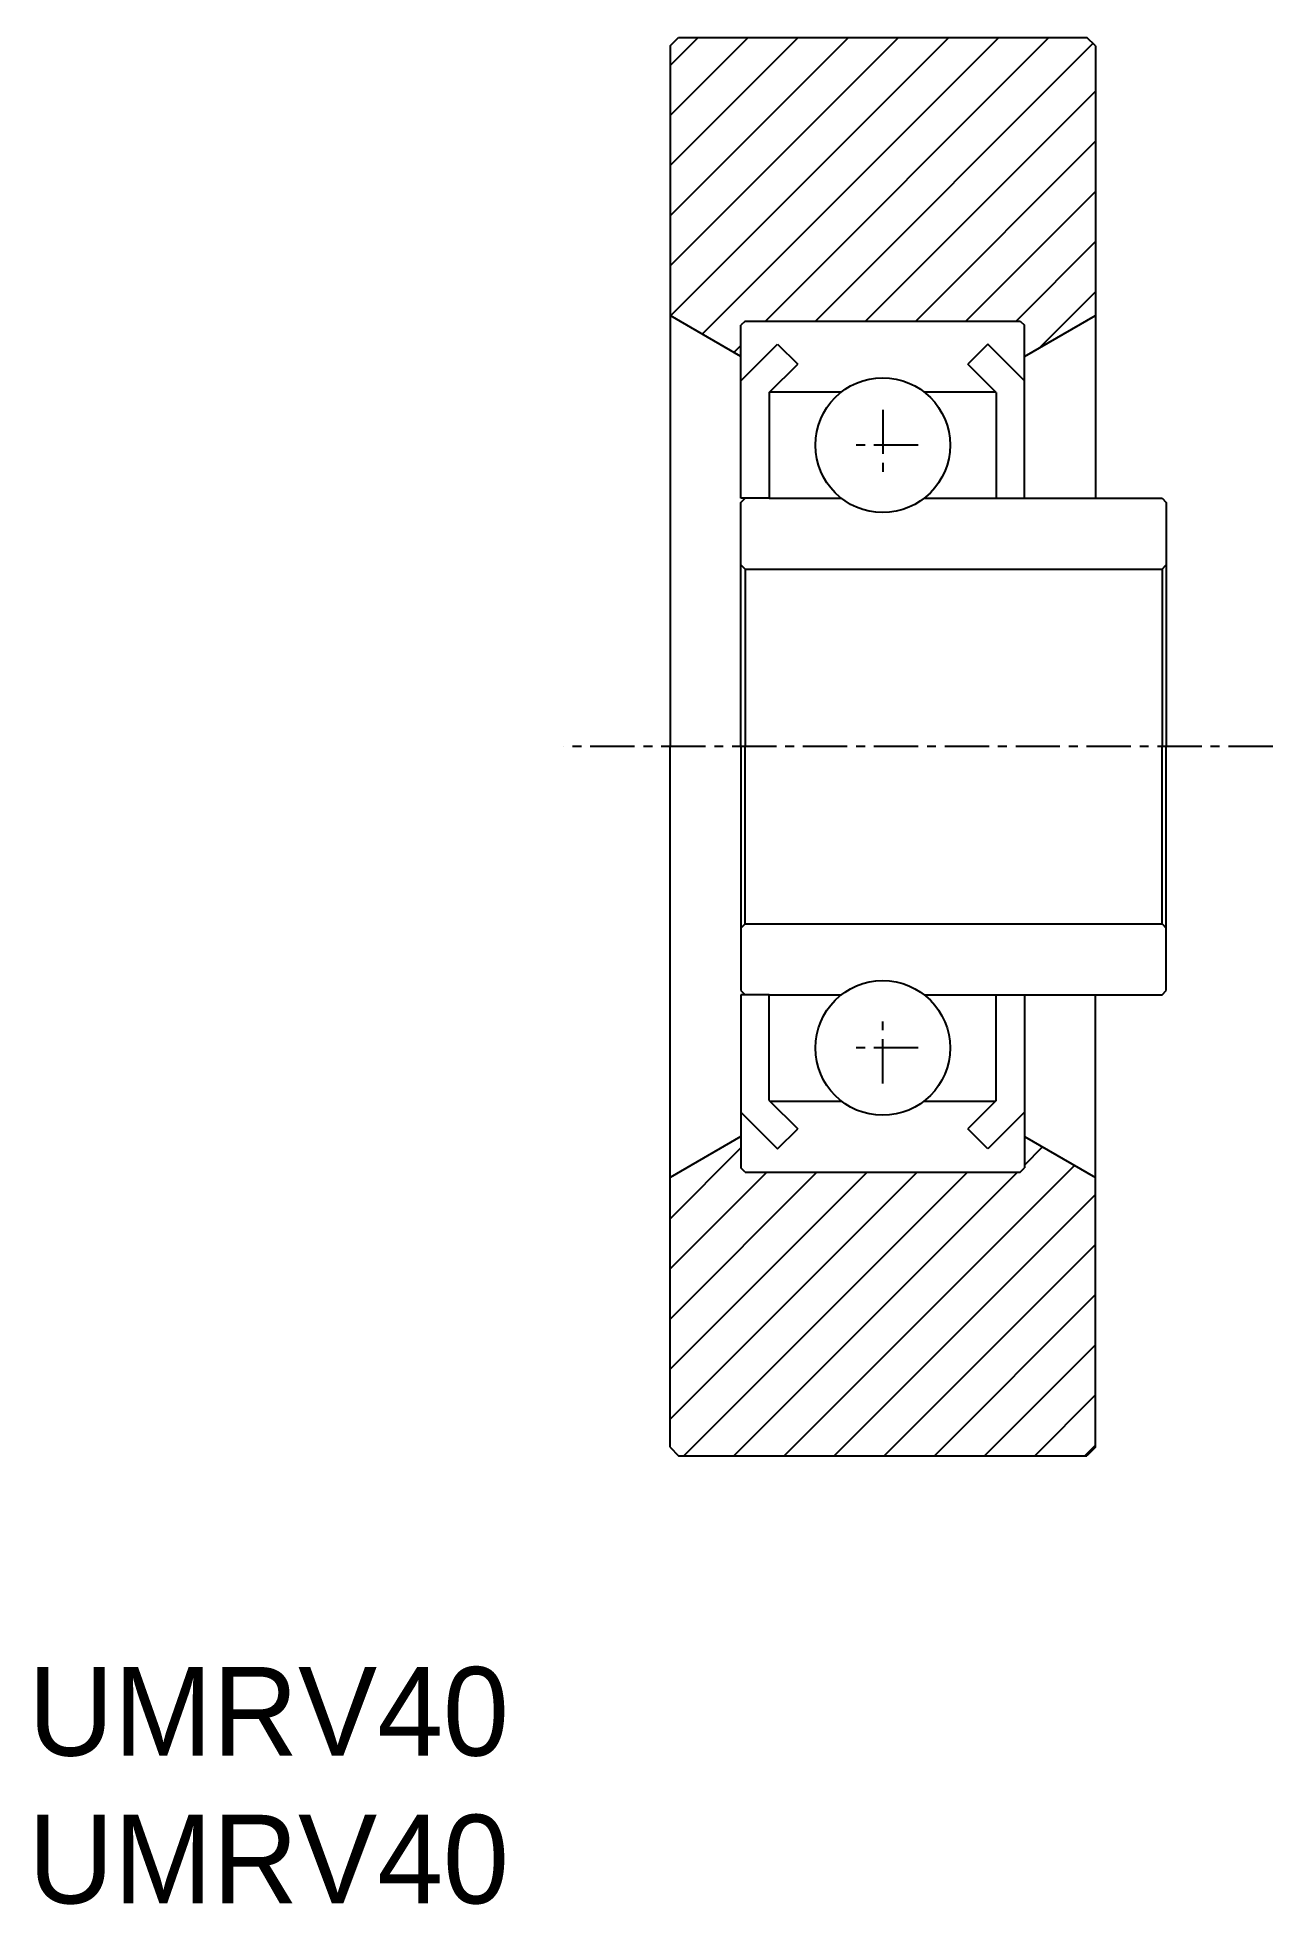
# Model space of a CAD drawing. Extents: x -51.3 to -16.4, y -0.4 to 52.2.
import ezdxf

# ---------------------------------------------------------------- set-up
doc = ezdxf.new("R2010")
doc.units = 0
doc.linetypes.add('CENTER', pattern=[2, 1.25, -0.25, 0.25, -0.25])
doc.layers.get('0').update_dxf_attribs({"linetype": 'CONTINUOUS'})
doc.layers.add('CENTER', color=1, linetype='CENTER')

# ---------------------------------------------------------------- blocks, each defined once
blk = doc.blocks.new('*X2')
at = {"color": 0, "linetype": 'CONTINUOUS'}
for p, q in [((-33.429, 45.767), (-26.983, 52.213)), ((-33.429, 47.181), (-28.397, 52.213)), ((-33.429, 48.595), (-29.811, 52.213)), ((-33.429, 50.009), (-31.225, 52.213)), ((-33.429, 51.424), (-32.64, 52.213)), ((-33.419, 44.362), (-25.568, 52.213)), ((-32.523, 43.845), (-24.154, 52.213)), ((-30.74, 44.213), (-22.74, 52.213)), ((-29.326, 44.213), (-21.498, 52.042)), ((-27.912, 44.213), (-21.429, 50.696)), ((-26.497, 44.213), (-21.429, 49.281)), ((-25.083, 44.213), (-21.429, 47.867)), ((-23.669, 44.213), (-21.429, 46.453)), ((-23.016, 43.452), (-21.429, 45.039)), ((-31.626, 43.327), (-31.429, 43.524)), ((-33.429, 18.897), (-31.429, 20.897)), ((-23.429, 20.411), (-22.921, 20.92)), ((-33.429, 13.24), (-26.456, 20.213)), ((-33.429, 14.654), (-27.87, 20.213)), ((-33.429, 16.068), (-29.284, 20.213)), ((-33.429, 17.482), (-30.698, 20.213)), ((-33.042, 12.213), (-25.042, 20.213)), ((-31.627, 12.213), (-23.627, 20.213)), ((-30.213, 12.213), (-22.024, 20.402)), ((-28.799, 12.213), (-21.429, 19.583)), ((-27.385, 12.213), (-21.429, 18.169)), ((-25.97, 12.213), (-21.429, 16.755)), ((-24.556, 12.213), (-21.429, 15.34)), ((-23.142, 12.213), (-21.429, 13.926)), ((-21.728, 12.213), (-21.429, 12.512))]:
    blk.add_line(p, q, dxfattribs=at)

msp = doc.modelspace()

# ---------------------------------------------------------------- linework, layer by layer
at = {"color": 7, "linetype": 'CONTINUOUS'}
for p, q in [((-33.429, 51.973), (-33.189, 52.213)), ((-33.189, 52.213), (-21.669, 52.213)), ((-21.429, 51.973), (-21.669, 52.213)), ((-33.429, 51.973), (-33.429, 32.213)), ((-21.429, 51.973), (-21.429, 39.213)), ((-31.429, 43.213), (-33.429, 44.368)), ((-23.429, 43.213), (-21.429, 44.368)), ((-31.309, 44.213), (-31.429, 44.093)), ((-31.429, 42.525), (-31.429, 44.093)), ((-31.309, 44.213), (-23.549, 44.213)), ((-23.549, 44.213), (-23.429, 44.093)), ((-23.429, 42.525), (-23.429, 44.093)), ((-31.429, 42.525), (-30.395, 43.559)), ((-30.395, 43.559), (-29.829, 42.993)), ((-24.464, 43.559), (-25.029, 42.993)), ((-23.429, 42.525), (-24.464, 43.559)), ((-30.629, 42.193), (-29.829, 42.993)), ((-24.229, 42.193), (-25.029, 42.993)), ((-31.429, 39.213), (-31.429, 42.525)), ((-30.629, 42.193), (-30.629, 39.213)), ((-30.609, 42.213), (-28.595, 42.213)), ((-26.263, 42.213), (-24.249, 42.213)), ((-24.229, 42.193), (-24.229, 39.213)), ((-23.429, 39.213), (-23.429, 42.525)), ((-31.429, 39.093), (-31.309, 39.213)), ((-30.629, 39.213), (-31.429, 39.213)), ((-31.429, 32.213), (-31.429, 39.093)), ((-30.629, 39.213), (-28.595, 39.213)), ((-26.263, 39.213), (-24.229, 39.213)), ((-24.229, 39.213), (-23.429, 39.213)), ((-23.429, 39.213), (-19.549, 39.213)), ((-19.549, 39.213), (-19.429, 39.093)), ((-19.429, 39.093), (-19.429, 37.213)), ((-31.309, 37.213), (-31.429, 37.333)), ((-31.309, 37.213), (-19.549, 37.213)), ((-31.309, 37.213), (-31.309, 32.213)), ((-19.549, 37.213), (-19.429, 37.333)), ((-19.549, 37.213), (-19.549, 32.213)), ((-19.429, 37.213), (-19.429, 32.213)), ((-33.429, 12.453), (-33.429, 32.213)), ((-31.429, 32.213), (-31.429, 25.333)), ((-31.309, 27.213), (-31.309, 32.213)), ((-19.549, 27.213), (-19.549, 32.213)), ((-19.429, 27.213), (-19.429, 32.213)), ((-31.309, 27.213), (-31.429, 27.093)), ((-31.309, 27.213), (-19.549, 27.213)), ((-19.549, 27.213), (-19.429, 27.093)), ((-19.429, 25.333), (-19.429, 27.213)), ((-31.429, 25.333), (-31.309, 25.213)), ((-19.549, 25.213), (-19.429, 25.333)), ((-31.429, 25.213), (-31.429, 21.902)), ((-30.629, 25.213), (-31.429, 25.213)), ((-30.629, 22.233), (-30.629, 25.213)), ((-30.629, 25.213), (-28.595, 25.213)), ((-26.263, 25.213), (-24.229, 25.213)), ((-24.229, 25.213), (-23.429, 25.213)), ((-24.229, 22.233), (-24.229, 25.213)), ((-23.429, 25.213), (-23.429, 21.902)), ((-23.429, 25.213), (-19.549, 25.213)), ((-21.429, 12.453), (-21.429, 25.213)), ((-30.629, 22.233), (-29.829, 21.433)), ((-30.609, 22.213), (-28.595, 22.213)), ((-26.263, 22.213), (-24.249, 22.213)), ((-24.229, 22.233), (-25.029, 21.433)), ((-31.429, 21.902), (-31.429, 20.333)), ((-31.429, 21.902), (-30.395, 20.868)), ((-23.429, 21.902), (-24.464, 20.868)), ((-23.429, 21.902), (-23.429, 20.333)), ((-31.429, 21.213), (-33.429, 20.059)), ((-30.395, 20.868), (-29.829, 21.433)), ((-24.464, 20.868), (-25.029, 21.433)), ((-23.429, 21.213), (-21.429, 20.059)), ((-31.309, 20.213), (-31.429, 20.333)), ((-31.309, 20.213), (-23.549, 20.213)), ((-23.549, 20.213), (-23.429, 20.333)), ((-33.429, 12.453), (-33.189, 12.213)), ((-33.189, 12.213), (-21.669, 12.213)), ((-21.429, 12.453), (-21.669, 12.213))]:
    msp.add_line(p, q, dxfattribs=at)
for centre in [(-27.429, 40.713), (-27.429, 23.713)]:
    msp.add_circle(centre, 1.9, dxfattribs=at)
at = {"layer": 'CENTER', "color": 1, "linetype": 'CENTER'}
for p, q in [((-27.429, 41.713), (-27.429, 39.713)), ((-26.429, 40.713), (-28.429, 40.713)), ((-16.429, 32.213), (-36.429, 32.213)), ((-27.429, 22.713), (-27.429, 24.713)), ((-26.429, 23.713), (-28.429, 23.713))]:
    msp.add_line(p, q, dxfattribs=at)

# ---------------------------------------------------------------- block references
at = {"color": 3, "linetype": 'CONTINUOUS'}
msp.add_blockref('*X2', (0, 0), dxfattribs=at)

# ---------------------------------------------------------------- texts
at = {"color": 7, "linetype": 'CONTINUOUS'}
for p in [(-51.536, 3.754), (-51.536, -0.413)]:
    msp.add_text('UMRV40', height=2.5, dxfattribs=at).set_placement(p)

doc.saveas('drawing.dxf')
